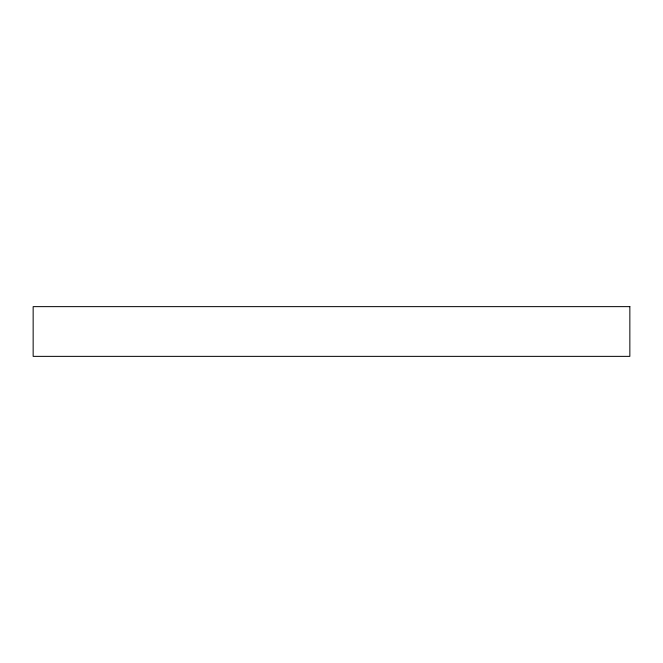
<?xml version="1.0" encoding="UTF-8"?>
<svg xmlns="http://www.w3.org/2000/svg" width="663" height="663" viewBox="0 0 663 663"><rect width="100%" height="100%" fill="white"/><g stroke="black" fill="none" stroke-linecap="round" stroke-linejoin="round"><path stroke-width="0.99" d="M629.85 306.637L33.15 306.637L33.15 356.363L629.85 356.363L629.85 306.637"/></g></svg>
